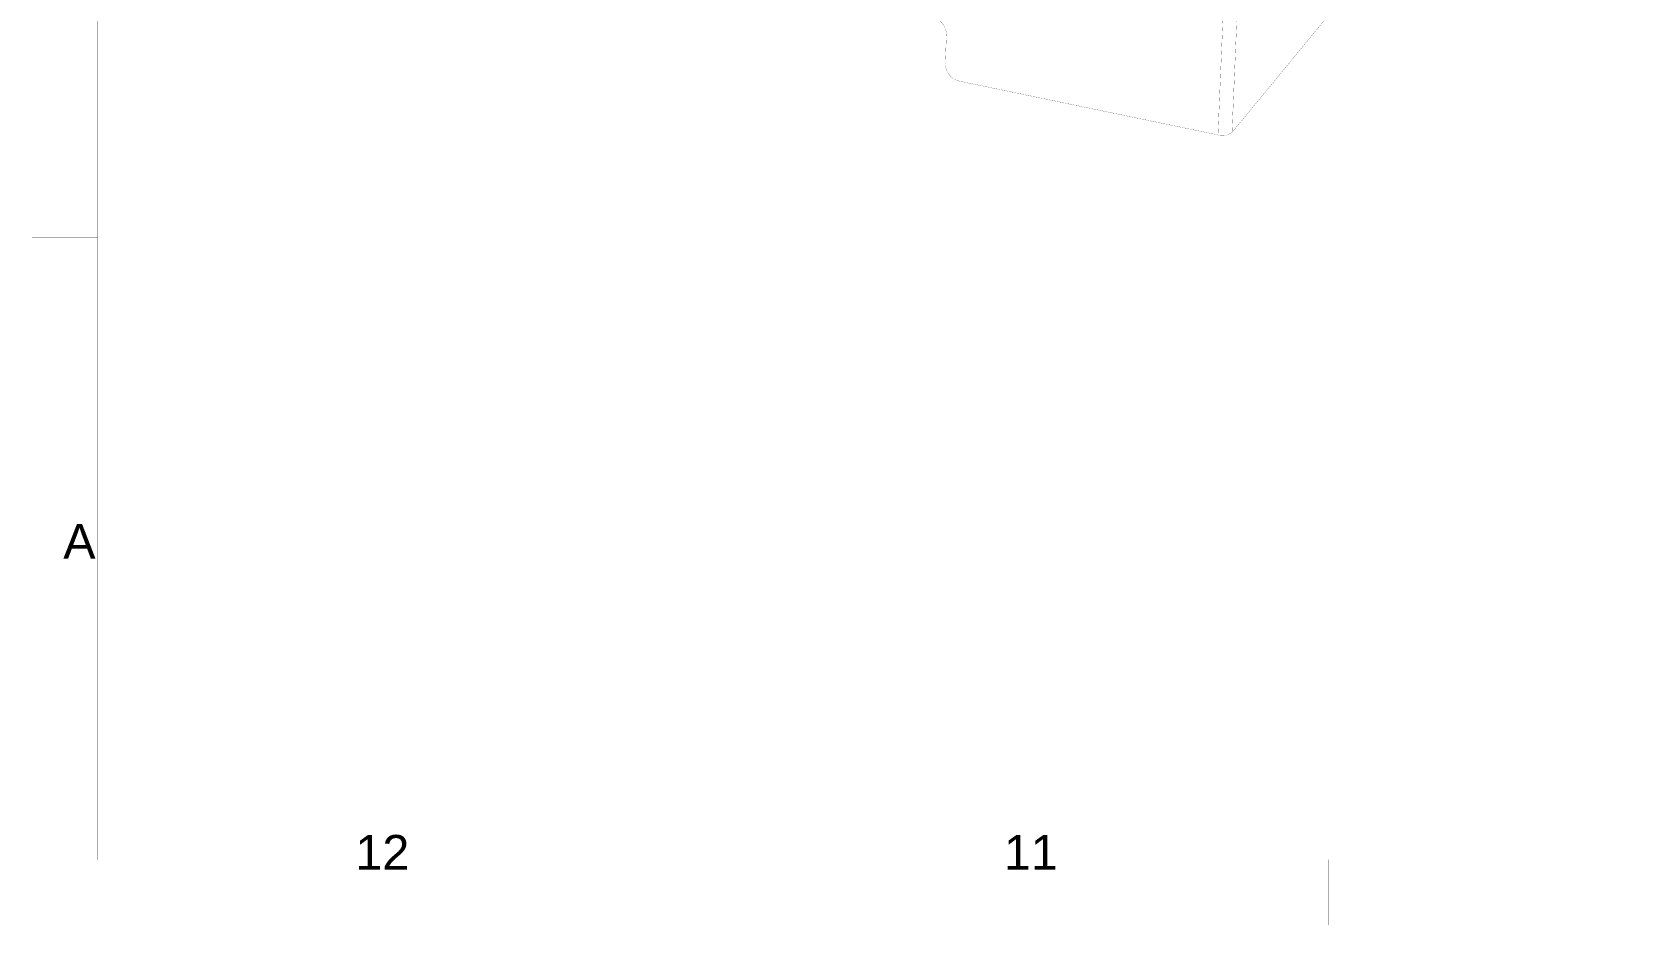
# Model space of a CAD drawing. Header units: inches. Extents: x 0 to 35.2, y -0.7 to 15.9.
# Drawn here: x 11.796 to 16.582, y -0.729 to 1.958 of the extents above; entities that cross this region are included whole.
import ezdxf

# ---------------------------------------------------------------- set-up
doc = ezdxf.new("R2010")
doc.units = ezdxf.units.IN
doc.header["$MEASUREMENT"] = 0
doc.layers.add('Dimensions', color=6, linetype='Continuous')
doc.styles.add('Arial', font='', dxfattribs={"height": 0.2})
doc.styles.get('Arial').set_extended_font_data('Arial')

msp = doc.modelspace()

# ---------------------------------------------------------------- linework, layer by layer
at = {"layer": 'Dimensions'}
for points in [[(11.9933, -0.5315, 0.0005, 0.0005, 0), (11.9933, 15.6102, 0.0005, 0.0005, 0)], [(15.361, 1.6479, 0.0005, 0.0005, 0), (15.4195, 3.0196, 0.0005, 0.0005, 0)], [(15.4032, 1.6555, 0.0005, 0.0005, 0), (15.4617, 3.0272, 0.0005, 0.0005, 0)], [(15.4032, 1.6555, 0.0005, 0.0005, 0), (15.8843, 2.2396, 0.0005, 0.0005, 0)], [(14.5008, 2.0024, 0.0005, 0.0005, -0.353766), (14.545, 1.9494, 0.0005, 0.0005, 0)], [(14.5413, 1.8624, 0.0005, 0.0005, 0), (14.545, 1.9494, 0.0005, 0.0005, 0)], [(14.5855, 1.8093, 0.0005, 0.0005, -0.353766), (14.5413, 1.8624, 0.0005, 0.0005, 0)], [(14.5855, 1.8093, 0.0005, 0.0005, 0), (15.361, 1.6479, 0.0005, 0.0005, 0)], [(15.4032, 1.6555, 0.0005, 0.0005, -0.234897), (15.361, 1.6479, 0.0005, 0.0005, 0)], [(11.7965, 1.3386, 0.0005, 0.0005, 0), (11.9933, 1.3386, 0.0005, 0.0005, 0)], [(11.9933, -0.5315, 0.0005, 0.0005, 0), (34.9854, -0.5315, 0.0005, 0.0005, 0)], [(13.7453, -0.7283, 0.0005, 0.0005, 0), (13.7453, -0.5315, 0.0005, 0.0005, 0)], [(15.6941, -0.7283, 0.0005, 0.0005, 0), (15.6941, -0.5315, 0.0005, 0.0005, 0)]]:
    msp.add_lwpolyline(points, format="xyseb", dxfattribs=at)
for points in [[(14.5449, 1.9494, 0.00025, 0.00025, 1), (14.5451, 1.9494, 0.00025, 0.00025, 1)], [(14.5449, 1.9494, 0.00025, 0.00025, 1), (14.5451, 1.9494, 0.00025, 0.00025, 1)], [(14.5412, 1.8624, 0.00025, 0.00025, 1), (14.5414, 1.8624, 0.00025, 0.00025, 1)], [(14.5412, 1.8624, 0.00025, 0.00025, 1), (14.5414, 1.8624, 0.00025, 0.00025, 1)], [(14.5854, 1.8093, 0.00025, 0.00025, 1), (14.5856, 1.8093, 0.00025, 0.00025, 1)], [(14.5854, 1.8093, 0.00025, 0.00025, 1), (14.5856, 1.8093, 0.00025, 0.00025, 1)], [(15.3609, 1.6479, 0.00025, 0.00025, 1), (15.3612, 1.6479, 0.00025, 0.00025, 1)], [(15.3609, 1.6479, 0.00025, 0.00025, 1), (15.3612, 1.6479, 0.00025, 0.00025, 1)], [(15.3609, 1.6479, 0.00025, 0.00025, 1), (15.3612, 1.6479, 0.00025, 0.00025, 1)], [(15.4031, 1.6555, 0.00025, 0.00025, 1), (15.4033, 1.6555, 0.00025, 0.00025, 1)], [(15.4031, 1.6555, 0.00025, 0.00025, 1), (15.4033, 1.6555, 0.00025, 0.00025, 1)], [(15.4031, 1.6555, 0.00025, 0.00025, 1), (15.4033, 1.6555, 0.00025, 0.00025, 1)], [(11.7963, 1.3386, 0.00025, 0.00025, 1), (11.7966, 1.3386, 0.00025, 0.00025, 1)], [(11.9932, 1.3386, 0.00025, 0.00025, 1), (11.9934, 1.3386, 0.00025, 0.00025, 1)], [(11.9932, -0.5315, 0.00025, 0.00025, 1), (11.9934, -0.5315, 0.00025, 0.00025, 1)], [(11.9932, -0.5315, 0.00025, 0.00025, 1), (11.9934, -0.5315, 0.00025, 0.00025, 1)], [(13.7452, -0.5315, 0.00025, 0.00025, 1), (13.7454, -0.5315, 0.00025, 0.00025, 1)], [(15.694, -0.5315, 0.00025, 0.00025, 1), (15.6942, -0.5315, 0.00025, 0.00025, 1)], [(13.7452, -0.7283, 0.00025, 0.00025, 1), (13.7454, -0.7283, 0.00025, 0.00025, 1)], [(15.694, -0.7283, 0.00025, 0.00025, 1), (15.6942, -0.7283, 0.00025, 0.00025, 1)]]:
    msp.add_lwpolyline(points, format="xyseb", close=True, dxfattribs=at)

# ---------------------------------------------------------------- texts
at = {"layer": 'Dimensions', "style": 'Arial'}
for s, height, p in [('A', 0.1042, (11.8907, 0.3735)), ('12', 0.10417, (12.7688, -0.5615)), ('11', 0.10417, (14.7176, -0.5615))]:
    msp.add_text(s, height=height, dxfattribs=at).set_placement(p)

doc.saveas('drawing.dxf')
